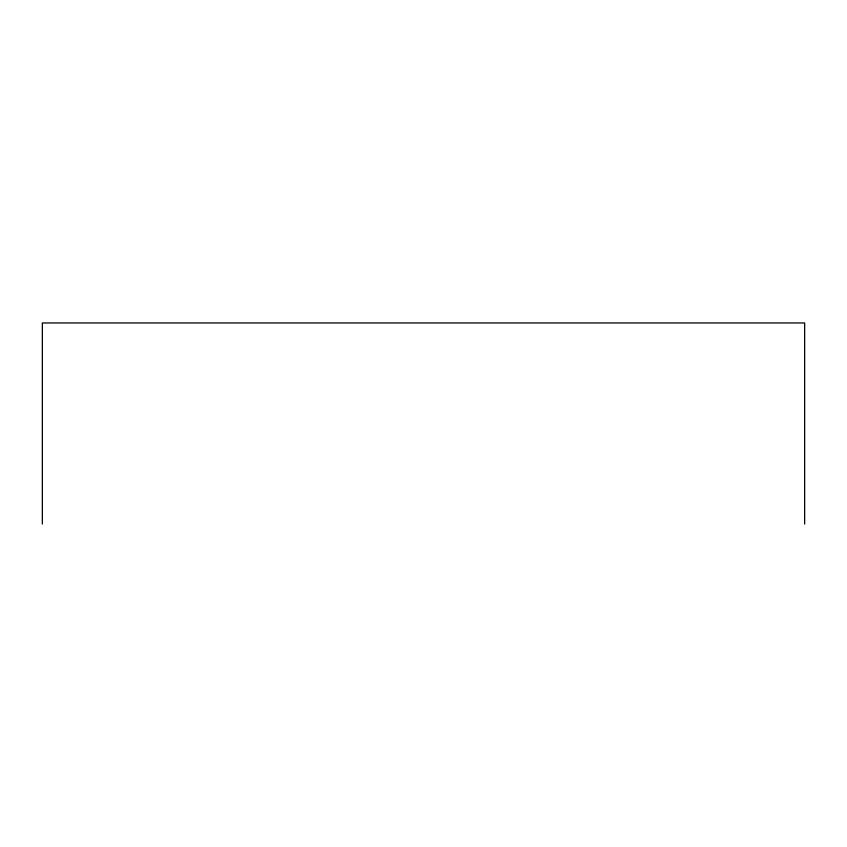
<?xml version="1.0" encoding="UTF-8"?>
<svg xmlns="http://www.w3.org/2000/svg" width="847" height="847" viewBox="0 0 847 847"><rect width="100%" height="100%" fill="white"/><g stroke="black" fill="none" stroke-linecap="round" stroke-linejoin="round"><path stroke-width="1.27" d="M804.65 524.039L804.65 322.961L42.35 322.961L42.35 524.039"/></g></svg>
